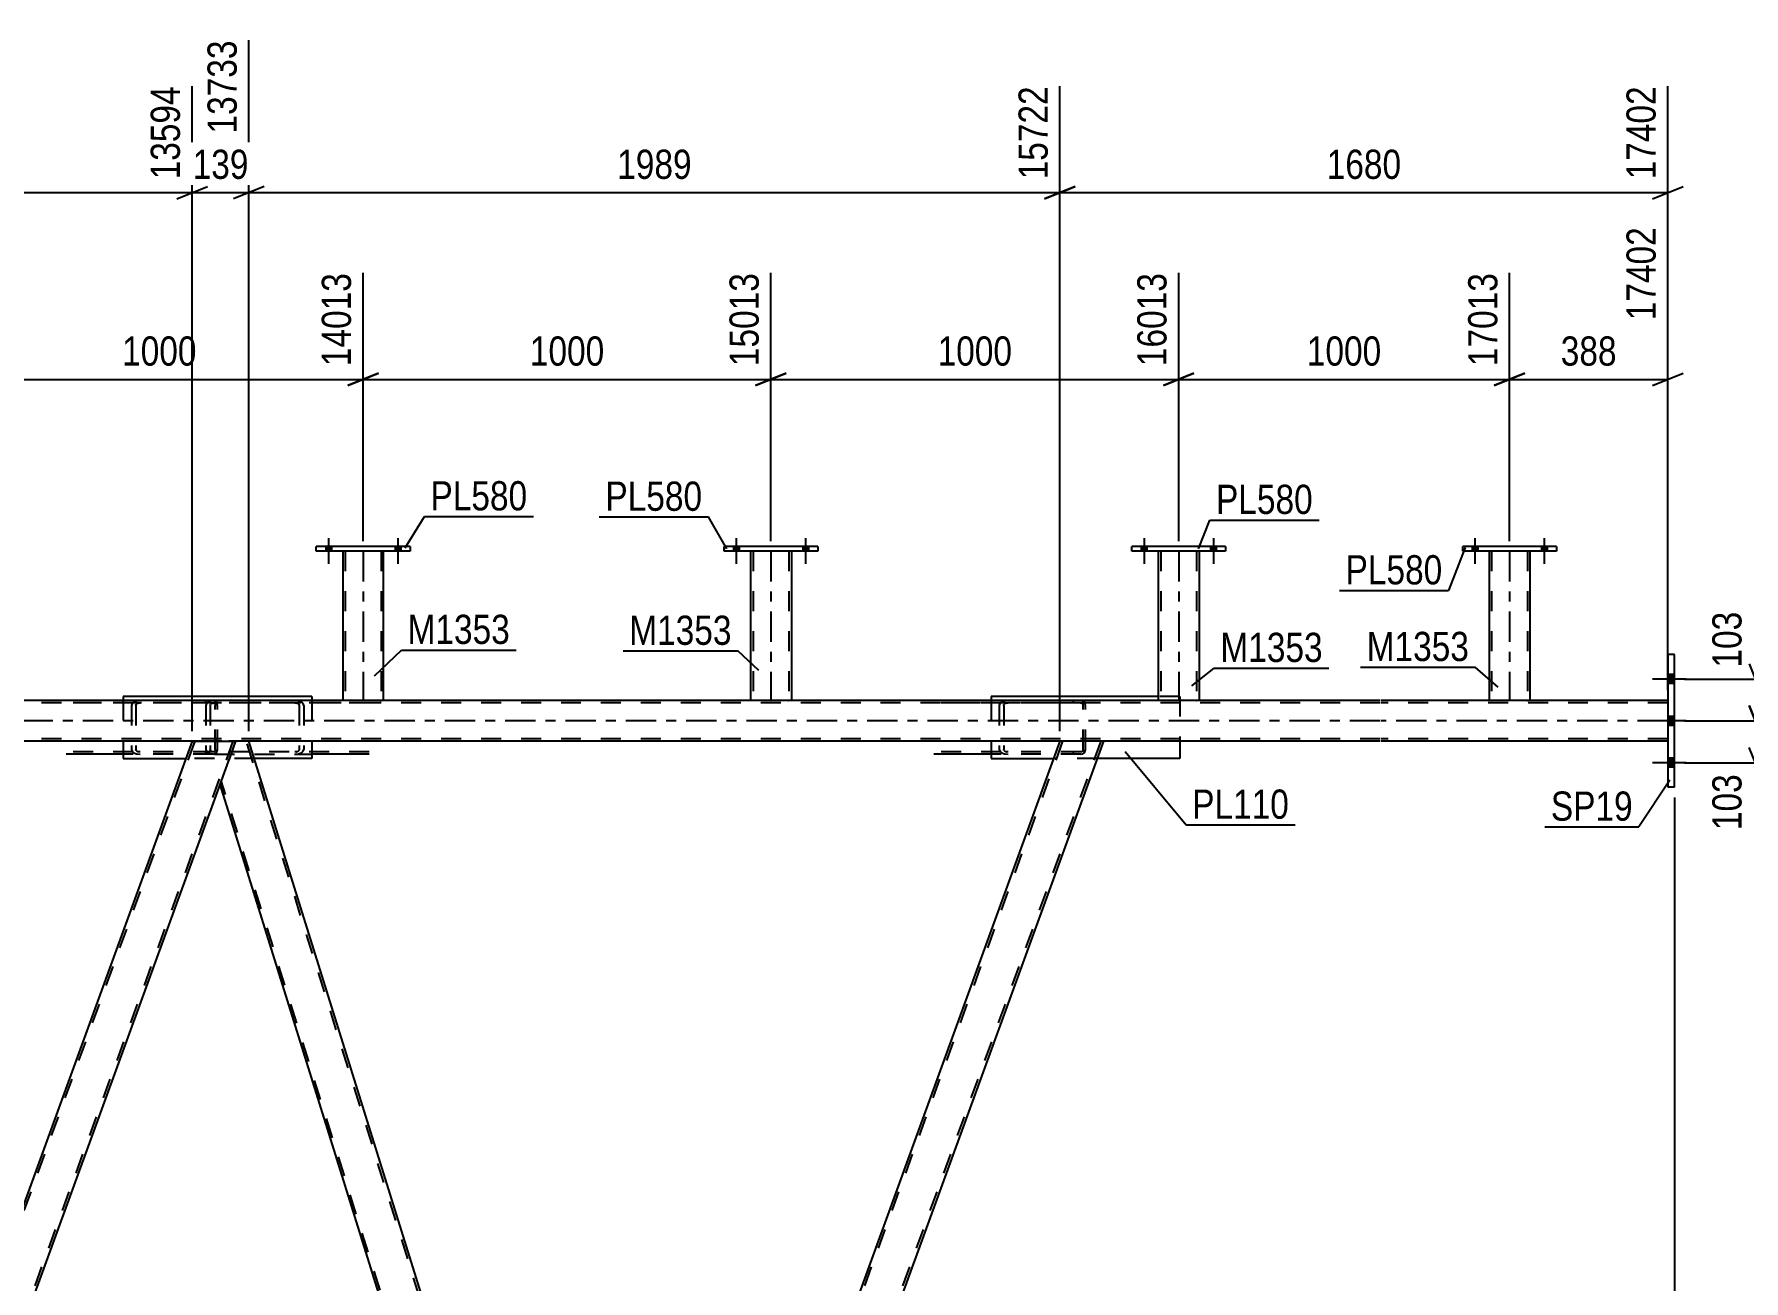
# Model space of a CAD drawing. Header units: millimetres. Extents: x -853 to 336, y -866 to -25.
# Drawn here: x -228.5 to -60.8, y -731.1 to -608.8 of the extents above; entities that cross this region are included whole.
import ezdxf

# ---------------------------------------------------------------- set-up
doc = ezdxf.new("R2010")
doc.units = ezdxf.units.MM
doc.linetypes.add('DXK_LINE_DOT2', pattern=[3.9198, 1.9599, -1.9599])
doc.linetypes.add('DXK_LINE_DOT3', pattern=[5.9187, 2.979, -0.9799, 0.9799, -0.9799])
doc.styles.add('Arial Narrow', font='ARIALN.TTF', dxfattribs={"height": 0.2})

# ---------------------------------------------------------------- blocks, each defined once
blk = doc.blocks.new('Part-570393679-8629 - 8043')
at = {"color": 2, "linetype": 'Continuous'}
for p, q in [((-219.8, -673.81), (-219.8, -674.21)), ((-201.29, -673.81), (-219.8, -673.81)), ((-201.29, -673.81), (-201.29, -674.21)), ((-219.8, -678.21), (-219.8, -679.89)), ((-201.29, -678.21), (-201.29, -679.89)), ((-219.8, -679.89), (-213.65, -679.89)), ((-201.29, -679.89), (-206.94, -679.89))]:
    blk.add_line(p, q, dxfattribs=at)
at = {"color": 7, "linetype": 'DXK_LINE_DOT2'}
for p, q in [((-219.8, -674.21), (-219.8, -678.21)), ((-201.29, -674.21), (-201.29, -678.21)), ((-206.94, -679.89), (-213.65, -679.89))]:
    blk.add_line(p, q, dxfattribs=at)
blk = doc.blocks.new('Part-570393679-8378 - 8043')
at = {"color": 2, "linetype": 'Continuous'}
for p, q in [((-158.26, -659.57), (-158.26, -674.21)), ((-154.26, -659.57), (-154.26, -674.21)), ((-154.26, -674.21), (-158.26, -674.21))]:
    blk.add_line(p, q, dxfattribs=at)
at = {"color": 7, "linetype": 'DXK_LINE_DOT2'}
for p, q in [((-154.26, -659.57), (-158.26, -659.57)), ((-158.26, -659.57), (-158.22, -659.57)), ((-158.02, -659.57), (-158.02, -674.21)), ((-154.5, -659.57), (-154.5, -674.21)), ((-158.26, -674.21), (-158.26, -674.21)), ((-158.26, -674.21), (-158.26, -674.21)), ((-158.26, -674.21), (-158.26, -674.21)), ((-154.55, -674.21), (-154.52, -674.21)), ((-154.52, -674.21), (-154.55, -674.21)), ((-154.5, -674.21), (-154.52, -674.21)), ((-154.52, -674.21), (-154.5, -674.21)), ((-154.26, -674.21), (-154.29, -674.21)), ((-154.26, -674.21), (-154.26, -674.21)), ((-154.26, -674.21), (-154.26, -674.21)), ((-154.26, -674.21), (-154.26, -674.21))]:
    blk.add_line(p, q, dxfattribs=at)
at = {"color": 7, "linetype": 'DXK_LINE_DOT3'}
blk.add_line((-156.26, -659.57), (-156.26, -674.21), dxfattribs=at)
blk = doc.blocks.new('Bolt-570393679-8067 - 8043')
at = {"linetype": 'Continuous'}
for points in [[(-199.38, -659.09), (-199.94, -659.09), (-199.94, -659.57), (-199.38, -659.57)], [(-199.38, -659.09), (-199.94, -659.09), (-199.94, -659.57), (-199.38, -659.57)], [(-192.58, -659.09), (-193.14, -659.09), (-193.14, -659.57), (-192.58, -659.57)], [(-192.58, -659.09), (-193.14, -659.09), (-193.14, -659.57), (-192.58, -659.57)]]:
    blk.add_hatch(color=1, dxfattribs=at).paths.add_polyline_path(points)
at = {"color": 1, "linetype": 'Continuous'}
for p, q in [((-199.94, -659.09), (-199.94, -659.57)), ((-199.94, -659.09), (-199.94, -659.57)), ((-199.66, -658.29), (-199.66, -660.81)), ((-199.66, -658.29), (-199.66, -660.81)), ((-199.38, -659.09), (-199.38, -659.57)), ((-199.38, -659.09), (-199.38, -659.57)), ((-193.14, -659.09), (-193.14, -659.57)), ((-193.14, -659.09), (-193.14, -659.57)), ((-192.86, -658.29), (-192.86, -660.81)), ((-192.86, -658.29), (-192.86, -660.81)), ((-192.58, -659.09), (-192.58, -659.57)), ((-192.58, -659.09), (-192.58, -659.57))]:
    blk.add_line(p, q, dxfattribs=at)
blk = doc.blocks.new('Part-570393679-8498 - 8043')
at = {"color": 2, "linetype": 'Continuous'}
for p, q in [((-85.8, -659.57), (-85.8, -674.21)), ((-81.8, -659.57), (-81.8, -674.21)), ((-81.8, -674.21), (-85.8, -674.21))]:
    blk.add_line(p, q, dxfattribs=at)
at = {"color": 7, "linetype": 'DXK_LINE_DOT2'}
for p, q in [((-81.8, -659.57), (-85.8, -659.57)), ((-85.8, -659.57), (-85.76, -659.57)), ((-85.56, -659.57), (-85.56, -674.21)), ((-82.04, -659.57), (-82.04, -674.21)), ((-85.8, -674.21), (-85.8, -674.21)), ((-85.8, -674.21), (-85.8, -674.21)), ((-85.8, -674.21), (-85.8, -674.21)), ((-82.1, -674.21), (-82.06, -674.21)), ((-82.06, -674.21), (-82.1, -674.21)), ((-82.04, -674.21), (-82.06, -674.21)), ((-82.06, -674.21), (-82.04, -674.21)), ((-81.8, -674.21), (-81.84, -674.21)), ((-81.8, -674.21), (-81.8, -674.21)), ((-81.8, -674.21), (-81.8, -674.21)), ((-81.8, -674.21), (-81.8, -674.21))]:
    blk.add_line(p, q, dxfattribs=at)
at = {"color": 7, "linetype": 'DXK_LINE_DOT3'}
blk.add_line((-83.8, -659.57), (-83.8, -674.21), dxfattribs=at)
blk = doc.blocks.new('Part-570393679-8076 - 8043')
at = {"color": 7, "linetype": 'DXK_LINE_DOT2'}
for p, q in [((-127.65, -678.21), (-171.77, -799.43)), ((-123.9, -678.21), (-168.02, -799.43)), ((-170.76, -795.96), (-172.03, -799.43)), ((-167.77, -799.43), (-172.03, -799.43))]:
    blk.add_line(p, q, dxfattribs=at)
at = {"color": 2, "linetype": 'Continuous'}
for p, q in [((-127.91, -678.21), (-170.76, -795.96)), ((-123.65, -678.21), (-167.77, -799.43)), ((-123.65, -678.21), (-127.91, -678.21))]:
    blk.add_line(p, q, dxfattribs=at)
blk = doc.blocks.new('Part-570393679-8082 - 8043')
at = {"color": 2, "linetype": 'Continuous'}
for p, q in [((-208.78, -678.21), (-210.33, -682.46)), ((-207.47, -678.21), (-208.78, -678.21)), ((-170.76, -795.96), (-207.47, -678.21)), ((-210.33, -682.46), (-173.87, -799.43)), ((-172.03, -799.43), (-170.76, -795.96))]:
    blk.add_line(p, q, dxfattribs=at)
at = {"color": 7, "linetype": 'DXK_LINE_DOT2'}
for p, q in [((-170.9, -796.33), (-207.72, -678.21)), ((-173.62, -799.43), (-210.19, -682.08)), ((-170.9, -796.33), (-171.03, -796.7)), ((-173.87, -799.43), (-172.03, -799.43))]:
    blk.add_line(p, q, dxfattribs=at)
blk = doc.blocks.new('Part-570393679-8153 - 8043')
at = {"color": 7, "linetype": 'DXK_LINE_DOT2'}
for p, q in [((-212.78, -678.21), (-256.9, -799.43)), ((-209.04, -678.21), (-253.16, -799.43)), ((-208.78, -678.21), (-210.33, -682.46)), ((-255.9, -795.96), (-257.16, -799.43)), ((-252.9, -799.43), (-257.16, -799.43))]:
    blk.add_line(p, q, dxfattribs=at)
at = {"color": 2, "linetype": 'Continuous'}
for p, q in [((-213.04, -678.21), (-255.9, -795.96)), ((-213.04, -678.21), (-208.78, -678.21)), ((-210.33, -682.46), (-252.9, -799.43))]:
    blk.add_line(p, q, dxfattribs=at)
blk = doc.blocks.new('Part-570393679-8099 - 8043')
at = {"color": 2, "linetype": 'Continuous'}
for p, q in [((-198.26, -659.57), (-198.26, -674.21)), ((-194.26, -674.21), (-194.26, -659.57)), ((-194.26, -674.21), (-198.26, -674.21))]:
    blk.add_line(p, q, dxfattribs=at)
at = {"color": 7, "linetype": 'DXK_LINE_DOT2'}
for p, q in [((-194.26, -659.57), (-198.26, -659.57)), ((-198.26, -659.57), (-198.22, -659.57)), ((-198.02, -659.57), (-198.02, -674.21)), ((-194.5, -659.57), (-194.5, -674.21)), ((-198.26, -674.21), (-198.26, -674.21)), ((-198.26, -674.21), (-198.26, -674.21)), ((-198.26, -674.21), (-198.26, -674.21)), ((-194.55, -674.21), (-194.52, -674.21)), ((-194.52, -674.21), (-194.55, -674.21)), ((-194.5, -674.21), (-194.52, -674.21)), ((-194.52, -674.21), (-194.5, -674.21)), ((-194.26, -674.21), (-194.29, -674.21)), ((-194.26, -674.21), (-194.26, -674.21)), ((-194.26, -674.21), (-194.26, -674.21)), ((-194.26, -674.21), (-194.26, -674.21))]:
    blk.add_line(p, q, dxfattribs=at)
at = {"color": 7, "linetype": 'DXK_LINE_DOT3'}
blk.add_line((-196.26, -659.57), (-196.26, -674.21), dxfattribs=at)
blk = doc.blocks.new('Part-570393679-8210 - 8043')
at = {"color": 2, "linetype": 'Continuous'}
for p, q in [((-134.67, -673.81), (-134.67, -674.21)), ((-118.26, -673.81), (-134.67, -673.81)), ((-134.67, -678.21), (-134.67, -679.89)), ((-116.16, -678.21), (-116.16, -679.89)), ((-134.67, -679.89), (-128.52, -679.89)), ((-116.16, -679.89), (-124.26, -679.89))]:
    blk.add_line(p, q, dxfattribs=at)
at = {"color": 7, "linetype": 'DXK_LINE_DOT2'}
for p, q in [((-116.16, -673.81), (-118.26, -673.81)), ((-116.16, -673.81), (-116.16, -678.21)), ((-134.67, -674.21), (-134.67, -678.21)), ((-124.26, -679.89), (-128.52, -679.89))]:
    blk.add_line(p, q, dxfattribs=at)
blk = doc.blocks.new('Part-570393679-8124 - 8043')
at = {"color": 2, "linetype": 'Continuous'}
for p, q in [((-191.66, -659.09), (-200.86, -659.09)), ((-200.86, -659.57), (-200.86, -659.09)), ((-191.66, -659.09), (-191.66, -659.57)), ((-191.66, -659.57), (-200.86, -659.57))]:
    blk.add_line(p, q, dxfattribs=at)
blk = doc.blocks.new('Bolt-570393679-8533 - 8043')
at = {"linetype": 'Continuous'}
for points in [[(-119.38, -659.09), (-119.94, -659.09), (-119.94, -659.57), (-119.38, -659.57)], [(-119.38, -659.09), (-119.94, -659.09), (-119.94, -659.57), (-119.38, -659.57)], [(-112.58, -659.09), (-113.14, -659.09), (-113.14, -659.57), (-112.58, -659.57)], [(-112.58, -659.09), (-113.14, -659.09), (-113.14, -659.57), (-112.58, -659.57)]]:
    blk.add_hatch(color=1, dxfattribs=at).paths.add_polyline_path(points)
at = {"color": 1, "linetype": 'Continuous'}
for p, q in [((-119.94, -659.09), (-119.94, -659.57)), ((-119.94, -659.09), (-119.94, -659.57)), ((-119.66, -658.29), (-119.66, -660.81)), ((-119.66, -658.29), (-119.66, -660.81)), ((-119.38, -659.09), (-119.38, -659.57)), ((-119.38, -659.09), (-119.38, -659.57)), ((-113.14, -659.09), (-113.14, -659.57)), ((-113.14, -659.09), (-113.14, -659.57)), ((-112.86, -658.29), (-112.86, -660.81)), ((-112.86, -658.29), (-112.86, -660.81)), ((-112.58, -659.09), (-112.58, -659.57)), ((-112.58, -659.09), (-112.58, -659.57))]:
    blk.add_line(p, q, dxfattribs=at)
blk = doc.blocks.new('Part-570393679-8469 - 8043')
at = {"color": 2, "linetype": 'Continuous'}
for p, q in [((-151.66, -659.09), (-160.86, -659.09)), ((-160.86, -659.57), (-160.86, -659.09)), ((-151.66, -659.09), (-151.66, -659.57)), ((-151.66, -659.57), (-160.86, -659.57))]:
    blk.add_line(p, q, dxfattribs=at)
blk = doc.blocks.new('Part-570393679-8155 - 8043')
at = {"color": 7, "linetype": 'DXK_LINE_DOT2'}
for p, q in [((-210.99, -674.21), (-225.41, -674.21)), ((-210.99, -674.45), (-225.41, -674.45)), ((-218.94, -674.5), (-219, -674.69)), ((-219, -674.69), (-219, -679.01)), ((-218.57, -674.69), (-218.53, -674.6)), ((-218.57, -674.69), (-218.57, -679.01)), ((-218.13, -674.21), (-218.46, -674.24)), ((-218.3, -674.47), (-218.13, -674.45)), ((-211.7, -674.45), (-211.7, -674.21)), ((-210.82, -674.24), (-210.99, -674.21)), ((-210.99, -674.45), (-210.9, -674.47)), ((-210.9, -674.47), (-210.83, -674.52)), ((-210.83, -674.52), (-210.78, -674.6)), ((-210.68, -674.35), (-210.82, -674.24)), ((-210.78, -674.6), (-210.77, -674.69)), ((-210.77, -679.01), (-210.77, -674.69)), ((-210.58, -674.5), (-210.68, -674.35)), ((-210.55, -674.69), (-210.58, -674.5)), ((-210.55, -679.01), (-210.55, -674.69)), ((-219, -679.01), (-218.94, -679.19)), ((-218.53, -679.1), (-218.57, -679.01)), ((-218.13, -679.25), (-218.3, -679.23)), ((-210.9, -679.23), (-210.99, -679.25)), ((-210.83, -679.18), (-210.9, -679.23)), ((-210.78, -679.1), (-210.83, -679.18)), ((-210.77, -679.01), (-210.78, -679.1)), ((-210.68, -679.35), (-210.58, -679.19)), ((-210.58, -679.19), (-210.55, -679.01)), ((-210.99, -679.25), (-225.41, -679.25)), ((-210.99, -679.49), (-219.8, -679.49)), ((-218.46, -679.45), (-218.13, -679.49)), ((-211.7, -679.49), (-211.7, -679.25)), ((-210.99, -679.49), (-210.82, -679.45)), ((-210.82, -679.45), (-210.68, -679.35))]:
    blk.add_line(p, q, dxfattribs=at)
at = {"color": 2, "linetype": 'Continuous'}
blk.add_line((-219.8, -679.49), (-225.41, -679.49), dxfattribs=at)
at = {"color": 7, "linetype": 'DXK_LINE_DOT2'}
for centre, radius, start, end in [((-218.33, -675.05), 0.817, 99.5182, 138.0639), ((-218.23, -674.87), 0.409, 99.5182, 138.0639), ((-218.33, -678.64), 0.817, 221.9363, 260.4819), ((-218.23, -678.83), 0.409, 221.9363, 260.4819)]:
    blk.add_arc(centre, radius, start, end, dxfattribs=at)
blk = doc.blocks.new('Part-570393679-8243 - 8043')
at = {"color": 2, "linetype": 'Continuous'}
for p, q in [((-111.66, -659.09), (-120.86, -659.09)), ((-120.86, -659.57), (-120.86, -659.09)), ((-111.66, -659.09), (-111.66, -659.57)), ((-111.66, -659.57), (-120.86, -659.57))]:
    blk.add_line(p, q, dxfattribs=at)
blk = doc.blocks.new('Part-570393679-8452 - 8043')
at = {"color": 2, "linetype": 'Continuous'}
for p, q in [((-79.2, -659.09), (-88.4, -659.09)), ((-88.4, -659.57), (-88.4, -659.09)), ((-79.2, -659.09), (-79.2, -659.57)), ((-79.2, -659.57), (-88.4, -659.57))]:
    blk.add_line(p, q, dxfattribs=at)
blk = doc.blocks.new('Part-570393679-8337 - 8043')
at = {"color": 7, "linetype": 'DXK_LINE_DOT2'}
for p, q in [((-125.85, -674.21), (-140.28, -674.21)), ((-125.85, -674.45), (-140.28, -674.45)), ((-133.8, -674.5), (-133.87, -674.69)), ((-133.87, -674.69), (-133.87, -679.01)), ((-133.43, -674.69), (-133.4, -674.59)), ((-133.43, -674.69), (-133.43, -679.01)), ((-132.99, -674.21), (-133.33, -674.24)), ((-133.16, -674.47), (-132.99, -674.45)), ((-126.57, -674.45), (-126.57, -674.21)), ((-125.68, -674.24), (-125.85, -674.21)), ((-125.85, -674.45), (-125.77, -674.47)), ((-125.77, -674.47), (-125.7, -674.52)), ((-125.7, -674.52), (-125.65, -674.59)), ((-125.54, -674.35), (-125.68, -674.24)), ((-125.65, -674.59), (-125.63, -674.69)), ((-125.63, -679.01), (-125.63, -674.69)), ((-125.45, -674.5), (-125.54, -674.35)), ((-125.41, -674.69), (-125.45, -674.5)), ((-125.41, -679.01), (-125.41, -674.69)), ((-133.87, -679.01), (-133.8, -679.19)), ((-133.4, -679.1), (-133.43, -679.01)), ((-132.99, -679.25), (-133.16, -679.23)), ((-125.77, -679.23), (-125.85, -679.25)), ((-125.7, -679.18), (-125.77, -679.23)), ((-125.65, -679.1), (-125.7, -679.18)), ((-125.63, -679.01), (-125.65, -679.1)), ((-125.54, -679.35), (-125.45, -679.19)), ((-125.45, -679.19), (-125.41, -679.01)), ((-125.85, -679.25), (-140.28, -679.25)), ((-125.85, -679.49), (-134.67, -679.49)), ((-133.33, -679.45), (-132.99, -679.49)), ((-126.57, -679.49), (-126.57, -679.25)), ((-125.85, -679.49), (-125.68, -679.45)), ((-125.68, -679.45), (-125.54, -679.35))]:
    blk.add_line(p, q, dxfattribs=at)
at = {"color": 2, "linetype": 'Continuous'}
blk.add_line((-134.67, -679.49), (-140.28, -679.49), dxfattribs=at)
at = {"color": 7, "linetype": 'DXK_LINE_DOT2'}
for centre, radius, start, end in [((-133.19, -675.05), 0.817, 99.5182, 138.0639), ((-133.09, -674.87), 0.409, 99.5182, 138.0639), ((-133.19, -678.64), 0.817, 221.9363, 260.4819), ((-133.09, -678.83), 0.409, 221.9363, 260.4819)]:
    blk.add_arc(centre, radius, start, end, dxfattribs=at)
blk = doc.blocks.new('Bolt-570393679-8480 - 8043')
at = {"linetype": 'Continuous'}
for points in [[(-86.92, -659.09), (-87.48, -659.09), (-87.48, -659.57), (-86.92, -659.57)], [(-86.92, -659.09), (-87.48, -659.09), (-87.48, -659.57), (-86.92, -659.57)], [(-80.12, -659.09), (-80.68, -659.09), (-80.68, -659.57), (-80.12, -659.57)], [(-80.12, -659.09), (-80.68, -659.09), (-80.68, -659.57), (-80.12, -659.57)]]:
    blk.add_hatch(color=1, dxfattribs=at).paths.add_polyline_path(points)
at = {"color": 1, "linetype": 'Continuous'}
for p, q in [((-87.48, -659.09), (-87.48, -659.57)), ((-87.48, -659.09), (-87.48, -659.57)), ((-87.2, -658.29), (-87.2, -660.81)), ((-87.2, -658.29), (-87.2, -660.81)), ((-86.92, -659.09), (-86.92, -659.57)), ((-86.92, -659.09), (-86.92, -659.57)), ((-80.68, -659.09), (-80.68, -659.57)), ((-80.68, -659.09), (-80.68, -659.57)), ((-80.4, -658.29), (-80.4, -660.81)), ((-80.4, -658.29), (-80.4, -660.81)), ((-80.12, -659.09), (-80.12, -659.57)), ((-80.12, -659.09), (-80.12, -659.57))]:
    blk.add_line(p, q, dxfattribs=at)
blk = doc.blocks.new('Part-570393679-8390 - 8043')
at = {"color": 7, "linetype": 'DXK_LINE_DOT2'}
for p, q in [((-211.64, -674.5), (-211.7, -674.69)), ((-211.7, -674.69), (-211.7, -679.01)), ((-211.27, -674.69), (-211.23, -674.59)), ((-211.27, -674.69), (-211.27, -679.01)), ((-210.83, -674.21), (-211.16, -674.24)), ((-211, -674.47), (-210.83, -674.45)), ((-195.68, -674.21), (-210.83, -674.21)), ((-195.68, -674.45), (-210.83, -674.45)), ((-202.63, -674.24), (-202.97, -674.21)), ((-202.97, -674.45), (-202.8, -674.47)), ((-202.56, -674.59), (-202.53, -674.69)), ((-202.53, -674.69), (-202.53, -679.01)), ((-202.09, -674.69), (-202.16, -674.5)), ((-202.09, -674.69), (-202.09, -679.01)), ((-211.7, -679.01), (-211.64, -679.19)), ((-211.23, -679.1), (-211.27, -679.01)), ((-210.83, -679.25), (-211, -679.23)), ((-202.8, -679.23), (-202.97, -679.25)), ((-202.53, -679.01), (-202.56, -679.1)), ((-202.16, -679.19), (-202.09, -679.01)), ((-211.16, -679.45), (-210.83, -679.49)), ((-195.68, -679.25), (-210.83, -679.25)), ((-210.83, -679.49), (-201.29, -679.49)), ((-202.97, -679.49), (-202.63, -679.45))]:
    blk.add_line(p, q, dxfattribs=at)
at = {"color": 2, "linetype": 'Continuous'}
blk.add_line((-195.68, -679.49), (-201.29, -679.49), dxfattribs=at)
at = {"color": 7, "linetype": 'DXK_LINE_DOT2'}
for centre, radius, start, end in [((-211.03, -675.05), 0.817, 99.5182, 138.0639), ((-210.93, -674.87), 0.409, 99.5182, 138.0639), ((-202.87, -674.87), 0.409, 41.9363, 80.4819), ((-202.77, -675.05), 0.817, 41.9363, 80.4819), ((-211.03, -678.64), 0.817, 221.9363, 260.4819), ((-210.93, -678.83), 0.409, 221.9363, 260.4819), ((-202.87, -678.83), 0.409, 279.5182, 318.0639), ((-202.77, -678.64), 0.817, 279.5182, 318.0639)]:
    blk.add_arc(centre, radius, start, end, dxfattribs=at)
blk = doc.blocks.new('Bolt-570393679-8534 - 8043')
at = {"linetype": 'Continuous'}
for points in [[(-159.38, -659.09), (-159.94, -659.09), (-159.94, -659.57), (-159.38, -659.57)], [(-159.38, -659.09), (-159.94, -659.09), (-159.94, -659.57), (-159.38, -659.57)], [(-152.58, -659.09), (-153.14, -659.09), (-153.14, -659.57), (-152.58, -659.57)], [(-152.58, -659.09), (-153.14, -659.09), (-153.14, -659.57), (-152.58, -659.57)]]:
    blk.add_hatch(color=1, dxfattribs=at).paths.add_polyline_path(points)
at = {"color": 1, "linetype": 'Continuous'}
for p, q in [((-159.94, -659.09), (-159.94, -659.57)), ((-159.94, -659.09), (-159.94, -659.57)), ((-159.66, -658.29), (-159.66, -660.81)), ((-159.66, -658.29), (-159.66, -660.81)), ((-159.38, -659.09), (-159.38, -659.57)), ((-159.38, -659.09), (-159.38, -659.57)), ((-153.14, -659.09), (-153.14, -659.57)), ((-153.14, -659.09), (-153.14, -659.57)), ((-152.86, -658.29), (-152.86, -660.81)), ((-152.86, -658.29), (-152.86, -660.81)), ((-152.58, -659.09), (-152.58, -659.57)), ((-152.58, -659.09), (-152.58, -659.57))]:
    blk.add_line(p, q, dxfattribs=at)
blk = doc.blocks.new('Part-570393679-8440 - 8043')
at = {"color": 2, "linetype": 'Continuous'}
for p, q in [((-118.26, -659.57), (-118.26, -674.21)), ((-114.26, -659.57), (-114.26, -674.21)), ((-114.26, -674.21), (-118.26, -674.21))]:
    blk.add_line(p, q, dxfattribs=at)
at = {"color": 7, "linetype": 'DXK_LINE_DOT2'}
for p, q in [((-114.26, -659.57), (-118.26, -659.57)), ((-118.26, -659.57), (-118.22, -659.57)), ((-118.02, -659.57), (-118.02, -674.21)), ((-114.5, -659.57), (-114.5, -674.21)), ((-118.26, -674.21), (-118.26, -674.21)), ((-118.26, -674.21), (-118.26, -674.21)), ((-118.26, -674.21), (-118.26, -674.21)), ((-114.55, -674.21), (-114.52, -674.21)), ((-114.52, -674.21), (-114.55, -674.21)), ((-114.5, -674.21), (-114.52, -674.21)), ((-114.52, -674.21), (-114.5, -674.21)), ((-114.26, -674.21), (-114.29, -674.21)), ((-114.26, -674.21), (-114.26, -674.21)), ((-114.26, -674.21), (-114.26, -674.21)), ((-114.26, -674.21), (-114.26, -674.21))]:
    blk.add_line(p, q, dxfattribs=at)
at = {"color": 7, "linetype": 'DXK_LINE_DOT3'}
blk.add_line((-116.26, -659.57), (-116.26, -674.21), dxfattribs=at)
blk = doc.blocks.new('Part-570393679-8586 - 8043')
at = {"color": 7, "linetype": 'DXK_LINE_DOT2'}
for p, q in [((-96.5, -674.45), (-756.8, -674.45)), ((-96.5, -674.21), (-718.26, -674.21)), ((-194.26, -674.21), (-198.26, -674.21)), ((-154.26, -674.21), (-158.26, -674.21)), ((-114.26, -674.21), (-118.26, -674.21)), ((-68.27, -674.21), (-96.4, -674.21)), ((-68.27, -674.45), (-96.4, -674.45)), ((-81.8, -674.21), (-85.8, -674.21)), ((-68.27, -674.21), (-68.27, -678.21)), ((-96.5, -677.97), (-756.8, -677.97)), ((-96.5, -678.21), (-553.58, -678.21)), ((-207.47, -678.21), (-213.04, -678.21)), ((-123.65, -678.21), (-127.91, -678.21)), ((-68.27, -677.97), (-96.4, -677.97)), ((-68.27, -678.21), (-96.4, -678.21))]:
    blk.add_line(p, q, dxfattribs=at)
at = {"color": 2, "linetype": 'Continuous'}
for p, q in [((-198.26, -674.21), (-234.26, -674.21)), ((-158.26, -674.21), (-194.26, -674.21)), ((-118.26, -674.21), (-154.26, -674.21)), ((-96.5, -674.21), (-114.26, -674.21)), ((-85.8, -674.21), (-96.4, -674.21)), ((-68.27, -674.21), (-81.8, -674.21)), ((-213.04, -678.21), (-292.6, -678.21)), ((-127.91, -678.21), (-207.47, -678.21)), ((-96.5, -678.21), (-123.65, -678.21)), ((-68.27, -678.21), (-96.4, -678.21))]:
    blk.add_line(p, q, dxfattribs=at)
at = {"color": 7, "linetype": 'DXK_LINE_DOT3'}
for p, q in [((-96.5, -676.21), (-756.8, -676.21)), ((-68.27, -676.21), (-96.4, -676.21))]:
    blk.add_line(p, q, dxfattribs=at)
blk = doc.blocks.new('Bolt-570393679-8642 - 8043')
at = {"linetype": 'Continuous'}
for points in [[(-67.63, -672.55), (-67.63, -671.67), (-68.27, -671.67), (-68.27, -672.55)], [(-67.63, -672.55), (-67.63, -671.67), (-68.27, -671.67), (-68.27, -672.55)], [(-67.63, -672.55), (-67.63, -671.67), (-68.27, -671.67), (-68.27, -672.55)], [(-67.63, -676.65), (-67.63, -675.77), (-68.27, -675.77), (-68.27, -676.65)], [(-67.63, -676.65), (-67.63, -675.77), (-68.27, -675.77), (-68.27, -676.65)], [(-67.63, -680.75), (-67.63, -679.87), (-68.27, -679.87), (-68.27, -680.75)], [(-67.63, -680.75), (-67.63, -679.87), (-68.27, -679.87), (-68.27, -680.75)], [(-67.63, -680.75), (-67.63, -679.87), (-68.27, -679.87), (-68.27, -680.75)]]:
    blk.add_hatch(color=1, dxfattribs=at).paths.add_polyline_path(points)
at = {"color": 1, "linetype": 'Continuous'}
for p, q in [((-66.47, -672.11), (-69.79, -672.11)), ((-66.47, -672.11), (-69.79, -672.11)), ((-66.47, -672.11), (-69.79, -672.11)), ((-67.63, -671.67), (-68.27, -671.67)), ((-67.63, -671.67), (-68.27, -671.67)), ((-67.63, -671.67), (-68.27, -671.67)), ((-67.63, -672.55), (-68.27, -672.55)), ((-67.63, -672.55), (-68.27, -672.55)), ((-67.63, -672.55), (-68.27, -672.55)), ((-67.63, -675.77), (-68.27, -675.77)), ((-67.63, -675.77), (-68.27, -675.77)), ((-66.47, -676.21), (-69.79, -676.21)), ((-66.47, -676.21), (-69.79, -676.21)), ((-67.63, -676.65), (-68.27, -676.65)), ((-67.63, -676.65), (-68.27, -676.65)), ((-66.47, -680.31), (-69.79, -680.31)), ((-66.47, -680.31), (-69.79, -680.31)), ((-66.47, -680.31), (-69.79, -680.31)), ((-67.63, -679.87), (-68.27, -679.87)), ((-67.63, -679.87), (-68.27, -679.87)), ((-67.63, -679.87), (-68.27, -679.87)), ((-67.63, -680.75), (-68.27, -680.75)), ((-67.63, -680.75), (-68.27, -680.75)), ((-67.63, -680.75), (-68.27, -680.75))]:
    blk.add_line(p, q, dxfattribs=at)
blk = doc.blocks.new('Part-570393679-8648 - 8043')
at = {"color": 2, "linetype": 'Continuous'}
for p, q in [((-68.27, -669.71), (-68.27, -682.71)), ((-67.63, -669.71), (-68.27, -669.71)), ((-67.63, -682.71), (-67.63, -669.71)), ((-67.63, -682.71), (-68.27, -682.71))]:
    blk.add_line(p, q, dxfattribs=at)
blk = doc.blocks.new('StraightDimension-570393679-9561 - 8043')
at = {"color": 7, "linetype": 'Continuous'}
for p, q in [((-116.26, -658.57), (-116.26, -632.27)), ((-83.8, -658.57), (-83.8, -632.27)), ((-114.76, -642.11), (-117.76, -643.31)), ((-85.3, -643.31), (-82.3, -642.11)), ((-116.26, -642.71), (-83.8, -642.71))]:
    blk.add_line(p, q, dxfattribs=at)
at = {"color": 0, "linetype": 'Continuous'}
blk.add_wipeout([(-84.4, -631.67), (-88.6, -631.67), (-88.6, -642.01), (-84.4, -642.01)], dxfattribs=at)
at = {"color": 0}
blk.add_wipeout([(-95.77, -641.96), (-95.77, -637.76), (-104.29, -637.76), (-104.29, -641.96)], dxfattribs=at)
at = {"color": 3, "linetype": 'Continuous', "style": 'Arial Narrow'}
blk.add_text('17013', height=2.863, rotation=90.0002, dxfattribs=at).set_placement((-85, -641.41))
at = {"color": 3, "style": 'Arial Narrow'}
blk.add_text('1000', height=2.863, dxfattribs=at).set_placement((-103.69, -641.36))
blk = doc.blocks.new('StraightDimension-570393679-9562 - 8043')
at = {"color": 7, "linetype": 'Continuous'}
for p, q in [((-156.26, -658.57), (-156.26, -632.27)), ((-116.26, -658.57), (-116.26, -632.27)), ((-154.76, -642.11), (-157.76, -643.31)), ((-117.76, -643.31), (-114.76, -642.11)), ((-156.26, -642.71), (-116.26, -642.71))]:
    blk.add_line(p, q, dxfattribs=at)
at = {"color": 0, "linetype": 'Continuous'}
blk.add_wipeout([(-116.86, -631.67), (-121.06, -631.67), (-121.06, -642.01), (-116.86, -642.01)], dxfattribs=at)
at = {"color": 0}
blk.add_wipeout([(-132, -641.96), (-132, -637.76), (-140.51, -637.76), (-140.51, -641.96)], dxfattribs=at)
at = {"color": 3, "linetype": 'Continuous', "style": 'Arial Narrow'}
blk.add_text('16013', height=2.863, rotation=90.0002, dxfattribs=at).set_placement((-117.46, -641.41))
at = {"color": 3, "style": 'Arial Narrow'}
blk.add_text('1000', height=2.863, dxfattribs=at).set_placement((-139.91, -641.36))
blk = doc.blocks.new('StraightDimension-570393679-27840 - 8043')
at = {"color": 7, "linetype": 'Continuous'}
for p, q in [((-207.47, -677.21), (-207.47, -609.45)), ((-127.91, -677.21), (-127.91, -613.95)), ((-205.97, -623.79), (-208.97, -624.99)), ((-129.41, -624.99), (-126.41, -623.79)), ((-207.47, -624.39), (-127.91, -624.39))]:
    blk.add_line(p, q, dxfattribs=at)
at = {"color": 0, "linetype": 'Continuous'}
blk.add_wipeout([(-128.51, -613.35), (-132.71, -613.35), (-132.71, -623.69), (-128.51, -623.69)], dxfattribs=at)
at = {"color": 0}
blk.add_wipeout([(-163.43, -623.64), (-163.43, -619.44), (-171.94, -619.44), (-171.94, -623.64)], dxfattribs=at)
at = {"color": 3, "linetype": 'Continuous', "style": 'Arial Narrow'}
blk.add_text('15722', height=2.863, rotation=90.0002, dxfattribs=at).set_placement((-129.11, -623.09))
at = {"color": 3, "style": 'Arial Narrow'}
blk.add_text('1989', height=2.863, dxfattribs=at).set_placement((-171.34, -623.04))
blk = doc.blocks.new('StraightDimension-570393679-9564 - 8043')
at = {"color": 7, "linetype": 'Continuous'}
for p, q in [((-236.26, -658.57), (-236.26, -632.27)), ((-196.26, -658.57), (-196.26, -632.27)), ((-234.76, -642.11), (-237.76, -643.31)), ((-197.76, -643.31), (-194.76, -642.11)), ((-236.26, -642.71), (-196.26, -642.71))]:
    blk.add_line(p, q, dxfattribs=at)
at = {"color": 0, "linetype": 'Continuous'}
blk.add_wipeout([(-196.86, -631.67), (-201.06, -631.67), (-201.06, -642.01), (-196.86, -642.01)], dxfattribs=at)
at = {"color": 0}
blk.add_wipeout([(-212, -641.96), (-212, -637.76), (-220.51, -637.76), (-220.51, -641.96)], dxfattribs=at)
at = {"color": 3, "linetype": 'Continuous', "style": 'Arial Narrow'}
blk.add_text('14013', height=2.863, rotation=90.0002, dxfattribs=at).set_placement((-197.46, -641.41))
at = {"color": 3, "style": 'Arial Narrow'}
blk.add_text('1000', height=2.863, dxfattribs=at).set_placement((-219.91, -641.36))
blk = doc.blocks.new('StraightDimension-570393679-9029 - 8043')
at = {"color": 7, "linetype": 'Continuous'}
for p, q in [((-53.82, -677.71), (-55.02, -674.71)), ((-66.63, -676.21), (-52.02, -676.21)), ((-54.42, -802.07), (-54.42, -676.21)), ((-55.02, -800.57), (-53.82, -803.57)), ((-104.66, -802.07), (-52.02, -802.07))]:
    blk.add_line(p, q, dxfattribs=at)
at = {"color": 0}
blk.add_wipeout([(-55.17, -734.88), (-59.37, -734.88), (-59.37, -743.39), (-55.17, -743.39)], dxfattribs=at)
at = {"color": 3, "style": 'Arial Narrow'}
blk.add_text('3147', height=2.863, rotation=90.0002, dxfattribs=at).set_placement((-55.77, -742.79))
blk = doc.blocks.new('StraightDimension-570393679-27842 - 8043')
at = {"color": 7, "linetype": 'Continuous'}
for p, q in [((-292.6, -677.21), (-292.6, -609.45)), ((-213.04, -677.21), (-213.04, -613.95)), ((-291.1, -623.79), (-294.1, -624.99)), ((-214.54, -624.99), (-211.54, -623.79)), ((-292.6, -624.39), (-213.04, -624.39))]:
    blk.add_line(p, q, dxfattribs=at)
at = {"color": 0, "linetype": 'Continuous'}
blk.add_wipeout([(-213.64, -613.35), (-217.84, -613.35), (-217.84, -623.69), (-213.64, -623.69)], dxfattribs=at)
at = {"color": 0}
blk.add_wipeout([(-248.56, -623.64), (-248.56, -619.44), (-257.08, -619.44), (-257.08, -623.64)], dxfattribs=at)
at = {"color": 3, "linetype": 'Continuous', "style": 'Arial Narrow'}
blk.add_text('13594', height=2.863, rotation=90.0002, dxfattribs=at).set_placement((-214.24, -623.09))
at = {"color": 3, "style": 'Arial Narrow'}
blk.add_text('1989', height=2.863, dxfattribs=at).set_placement((-256.48, -623.04))
blk = doc.blocks.new('StraightDimension-570393679-9741 - 8043')
at = {"color": 7, "linetype": 'Continuous'}
for p, q in [((-60.3, -674.71), (-59.1, -677.71)), ((-66.63, -676.21), (-57.3, -676.21)), ((-59.7, -680.31), (-59.7, -676.21)), ((-59.1, -681.81), (-60.3, -678.81)), ((-66.63, -680.31), (-57.3, -680.31))]:
    blk.add_line(p, q, dxfattribs=at)
at = {"color": 0}
blk.add_wipeout([(-60.45, -680.83), (-64.65, -680.83), (-64.65, -687.52), (-60.45, -687.52)], dxfattribs=at)
at = {"color": 7, "linetype": 'Continuous'}
blk.add_line((-59.7, -680.31), (-59.7, -688.04), dxfattribs=at)
blk.add_line((-59.7, -680.31), (-59.7, -688.04), dxfattribs=at)
at = {"color": 3, "style": 'Arial Narrow'}
blk.add_text('103', height=2.863, rotation=90.0002, dxfattribs=at).set_placement((-61.05, -686.92))
blk = doc.blocks.new('StraightDimension-570393679-8710 - 8043')
at = {"color": 7, "linetype": 'Continuous'}
blk.add_line((-67.63, -683.71), (-67.63, -839.08), dxfattribs=at)
blk = doc.blocks.new('StraightDimension-570393679-9560 - 8043')
at = {"color": 7, "linetype": 'Continuous'}
for p, q in [((-68.27, -673.21), (-68.27, -627.77)), ((-83.8, -658.57), (-83.8, -632.27)), ((-82.3, -642.11), (-85.3, -643.31)), ((-69.77, -643.31), (-66.77, -642.11)), ((-83.8, -642.71), (-68.27, -642.71))]:
    blk.add_line(p, q, dxfattribs=at)
at = {"color": 0}
blk.add_wipeout([(-72.69, -641.96), (-72.69, -637.76), (-79.38, -637.76), (-79.38, -641.96)], dxfattribs=at)
at = {"color": 3, "style": 'Arial Narrow'}
blk.add_text('388', height=2.863, dxfattribs=at).set_placement((-78.78, -641.36))
at = {"color": 0, "linetype": 'Continuous'}
blk.add_wipeout([(-68.87, -627.17), (-73.07, -627.17), (-73.07, -637.51), (-68.87, -637.51)], dxfattribs=at)
at = {"color": 3, "linetype": 'Continuous', "style": 'Arial Narrow'}
blk.add_text('17402', height=2.863, rotation=90.0002, dxfattribs=at).set_placement((-69.47, -636.91))
blk = doc.blocks.new('StraightDimension-570393679-9563 - 8043')
at = {"color": 7, "linetype": 'Continuous'}
for p, q in [((-196.26, -658.57), (-196.26, -632.27)), ((-156.26, -658.57), (-156.26, -632.27)), ((-194.76, -642.11), (-197.76, -643.31)), ((-157.76, -643.31), (-154.76, -642.11)), ((-196.26, -642.71), (-156.26, -642.71))]:
    blk.add_line(p, q, dxfattribs=at)
at = {"color": 0, "linetype": 'Continuous'}
blk.add_wipeout([(-156.86, -631.67), (-161.06, -631.67), (-161.06, -642.01), (-156.86, -642.01)], dxfattribs=at)
at = {"color": 0}
blk.add_wipeout([(-172, -641.96), (-172, -637.76), (-180.51, -637.76), (-180.51, -641.96)], dxfattribs=at)
at = {"color": 3, "linetype": 'Continuous', "style": 'Arial Narrow'}
blk.add_text('15013', height=2.863, rotation=90.0002, dxfattribs=at).set_placement((-157.46, -641.41))
at = {"color": 3, "style": 'Arial Narrow'}
blk.add_text('1000', height=2.863, dxfattribs=at).set_placement((-179.91, -641.36))
blk = doc.blocks.new('StraightDimension-570393679-9749 - 8043')
at = {"color": 7, "linetype": 'Continuous'}
for p, q in [((-60.3, -670.61), (-59.1, -673.61)), ((-66.63, -672.11), (-57.3, -672.11)), ((-59.7, -676.21), (-59.7, -672.11)), ((-59.1, -677.71), (-60.3, -674.71)), ((-66.63, -676.21), (-57.3, -676.21))]:
    blk.add_line(p, q, dxfattribs=at)
at = {"color": 0}
blk.add_wipeout([(-60.45, -664.9), (-64.65, -664.9), (-64.65, -671.58), (-60.45, -671.58)], dxfattribs=at)
at = {"color": 7, "linetype": 'Continuous'}
blk.add_line((-59.7, -672.11), (-59.7, -664.37), dxfattribs=at)
blk.add_line((-59.7, -672.11), (-59.7, -664.37), dxfattribs=at)
at = {"color": 3, "style": 'Arial Narrow'}
blk.add_text('103', height=2.863, rotation=90.0002, dxfattribs=at).set_placement((-61.05, -670.98))
blk = doc.blocks.new('StraightDimension-570393679-27839 - 8043')
at = {"color": 7, "linetype": 'Continuous'}
for p, q in [((-127.91, -677.21), (-127.91, -613.95)), ((-68.27, -673.21), (-68.27, -613.95)), ((-126.41, -623.79), (-129.41, -624.99)), ((-69.77, -624.99), (-66.77, -623.79)), ((-127.91, -624.39), (-68.27, -624.39))]:
    blk.add_line(p, q, dxfattribs=at)
at = {"color": 0, "linetype": 'Continuous'}
blk.add_wipeout([(-68.87, -613.35), (-73.07, -613.35), (-73.07, -623.69), (-68.87, -623.69)], dxfattribs=at)
at = {"color": 0}
blk.add_wipeout([(-93.83, -623.64), (-93.83, -619.44), (-102.34, -619.44), (-102.34, -623.64)], dxfattribs=at)
at = {"color": 3, "linetype": 'Continuous', "style": 'Arial Narrow'}
blk.add_text('17402', height=2.863, rotation=90.0002, dxfattribs=at).set_placement((-69.47, -623.09))
at = {"color": 3, "style": 'Arial Narrow'}
blk.add_text('1680', height=2.863, dxfattribs=at).set_placement((-101.74, -623.04))
blk = doc.blocks.new('StraightDimension-570393679-27841 - 8043')
at = {"color": 7, "linetype": 'Continuous'}
for p, q in [((-207.47, -677.21), (-207.47, -609.45)), ((-213.04, -677.21), (-213.04, -613.95)), ((-214.54, -624.99), (-211.54, -623.79)), ((-205.97, -623.79), (-208.97, -624.99)), ((-213.04, -624.39), (-207.47, -624.39))]:
    blk.add_line(p, q, dxfattribs=at)
at = {"color": 0}
blk.add_wipeout([(-206.91, -623.64), (-206.91, -619.44), (-213.59, -619.44), (-213.59, -623.64)], dxfattribs=at)
at = {"color": 3, "style": 'Arial Narrow'}
blk.add_text('139', height=2.863, dxfattribs=at).set_placement((-212.99, -623.04))
at = {"color": 0, "linetype": 'Continuous'}
blk.add_wipeout([(-208.07, -608.85), (-212.27, -608.85), (-212.27, -619.19), (-208.07, -619.19)], dxfattribs=at)
at = {"color": 3, "linetype": 'Continuous', "style": 'Arial Narrow'}
blk.add_text('13733', height=2.863, rotation=90.0002, dxfattribs=at).set_placement((-208.67, -618.59))
blk = doc.blocks.new('Mark-570393679-8095 - 8043')
at = {"color": 0}
blk.add_wipeout([(-181.86, -668.66), (-181.86, -665.66), (-191.91, -665.66), (-191.91, -668.66)], dxfattribs=at)
blk.add_wipeout([(-181.86, -668.66), (-181.86, -665.66), (-191.91, -665.66), (-191.91, -668.66)], dxfattribs=at)
at = {"color": 30, "linetype": 'Continuous'}
for p, q in [((-195.14, -671.8), (-192.51, -669.26)), ((-192.51, -669.26), (-181.26, -669.26))]:
    blk.add_line(p, q, dxfattribs=at)
at = {"color": 3, "style": 'Arial Narrow'}
blk.add_text('M1353', height=2.863, dxfattribs=at).set_placement((-191.91, -668.66))
blk = doc.blocks.new('Mark-570393679-8120 - 8043')
at = {"color": 0}
blk.add_wipeout([(-180.16, -655.56), (-180.16, -652.56), (-189.66, -652.56), (-189.66, -655.56)], dxfattribs=at)
blk.add_wipeout([(-180.16, -655.56), (-180.16, -652.56), (-189.66, -652.56), (-189.66, -655.56)], dxfattribs=at)
at = {"color": 30, "linetype": 'Continuous'}
for p, q in [((-192.13, -659.22), (-190.26, -656.16)), ((-190.26, -656.16), (-179.56, -656.16))]:
    blk.add_line(p, q, dxfattribs=at)
at = {"color": 3, "style": 'Arial Narrow'}
blk.add_text('PL580', height=2.863, dxfattribs=at).set_placement((-189.66, -655.56))
blk = doc.blocks.new('Mark-570393679-8206 - 8043')
at = {"color": 0}
blk.add_wipeout([(-105.43, -685.81), (-105.43, -682.81), (-114.94, -682.81), (-114.94, -685.81)], dxfattribs=at)
blk.add_wipeout([(-105.43, -685.81), (-105.43, -682.81), (-114.94, -682.81), (-114.94, -685.81)], dxfattribs=at)
at = {"color": 30, "linetype": 'Continuous'}
for p, q in [((-121.52, -679.21), (-115.54, -686.41)), ((-115.54, -686.41), (-104.83, -686.41))]:
    blk.add_line(p, q, dxfattribs=at)
at = {"color": 3, "style": 'Arial Narrow'}
blk.add_text('PL110', height=2.863, dxfattribs=at).set_placement((-114.94, -685.81))
blk = doc.blocks.new('Mark-570393679-8239 - 8043')
at = {"color": 0}
blk.add_wipeout([(-103.09, -655.91), (-103.09, -652.91), (-112.6, -652.91), (-112.6, -655.91)], dxfattribs=at)
blk.add_wipeout([(-103.09, -655.91), (-103.09, -652.91), (-112.6, -652.91), (-112.6, -655.91)], dxfattribs=at)
at = {"color": 30, "linetype": 'Continuous'}
for p, q in [((-114.33, -659.32), (-113.2, -656.51)), ((-113.2, -656.51), (-102.49, -656.51))]:
    blk.add_line(p, q, dxfattribs=at)
at = {"color": 3, "style": 'Arial Narrow'}
blk.add_text('PL580', height=2.863, dxfattribs=at).set_placement((-112.6, -655.91))
blk = doc.blocks.new('Mark-570393679-8374 - 8043')
at = {"color": 0}
blk.add_wipeout([(-160.11, -668.75), (-160.11, -665.75), (-170.16, -665.75), (-170.16, -668.75)], dxfattribs=at)
blk.add_wipeout([(-160.11, -668.75), (-160.11, -665.75), (-170.16, -665.75), (-170.16, -668.75)], dxfattribs=at)
at = {"color": 30, "linetype": 'Continuous'}
for p in [(-170.76, -669.35), (-157.45, -671.27)]:
    blk.add_line(p, (-159.51, -669.35), dxfattribs=at)
at = {"color": 3, "style": 'Arial Narrow'}
blk.add_text('M1353', height=2.863, dxfattribs=at).set_placement((-170.16, -668.75))
blk = doc.blocks.new('Mark-570393679-8436 - 8043')
at = {"color": 0}
blk.add_wipeout([(-102.12, -670.43), (-102.12, -667.43), (-112.17, -667.43), (-112.17, -670.43)], dxfattribs=at)
blk.add_wipeout([(-102.12, -670.43), (-102.12, -667.43), (-112.17, -667.43), (-112.17, -670.43)], dxfattribs=at)
at = {"color": 30, "linetype": 'Continuous'}
for p, q in [((-114.96, -672.77), (-112.77, -671.03)), ((-112.77, -671.03), (-101.52, -671.03))]:
    blk.add_line(p, q, dxfattribs=at)
at = {"color": 3, "style": 'Arial Narrow'}
blk.add_text('M1353', height=2.863, dxfattribs=at).set_placement((-112.17, -670.43))
blk = doc.blocks.new('Mark-570393679-8448 - 8043')
at = {"color": 0}
blk.add_wipeout([(-90.38, -662.82), (-90.38, -659.82), (-99.89, -659.82), (-99.89, -662.82)], dxfattribs=at)
blk.add_wipeout([(-90.38, -662.82), (-90.38, -659.82), (-99.89, -659.82), (-99.89, -662.82)], dxfattribs=at)
at = {"color": 30, "linetype": 'Continuous'}
for p in [(-88.15, -659.19), (-100.49, -663.42)]:
    blk.add_line(p, (-89.78, -663.42), dxfattribs=at)
at = {"color": 3, "style": 'Arial Narrow'}
blk.add_text('PL580', height=2.863, dxfattribs=at).set_placement((-99.89, -662.82))
blk = doc.blocks.new('Mark-570393679-8465 - 8043')
at = {"color": 0}
blk.add_wipeout([(-163, -655.6), (-163, -652.6), (-172.5, -652.6), (-172.5, -655.6)], dxfattribs=at)
blk.add_wipeout([(-163, -655.6), (-163, -652.6), (-172.5, -652.6), (-172.5, -655.6)], dxfattribs=at)
at = {"color": 30, "linetype": 'Continuous'}
for p in [(-173.1, -656.2), (-160.59, -659.34)]:
    blk.add_line(p, (-162.4, -656.2), dxfattribs=at)
at = {"color": 3, "style": 'Arial Narrow'}
blk.add_text('PL580', height=2.863, dxfattribs=at).set_placement((-172.5, -655.6))
blk = doc.blocks.new('Mark-570393679-8494 - 8043')
at = {"color": 0}
blk.add_wipeout([(-87.77, -670.34), (-87.77, -667.34), (-97.82, -667.34), (-97.82, -670.34)], dxfattribs=at)
blk.add_wipeout([(-87.77, -670.34), (-87.77, -667.34), (-97.82, -667.34), (-97.82, -670.34)], dxfattribs=at)
at = {"color": 30, "linetype": 'Continuous'}
for p in [(-98.42, -670.94), (-84.93, -672.89)]:
    blk.add_line(p, (-87.17, -670.94), dxfattribs=at)
at = {"color": 3, "style": 'Arial Narrow'}
blk.add_text('M1353', height=2.863, dxfattribs=at).set_placement((-97.82, -670.34))
blk = doc.blocks.new('Mark-570393679-8644 - 8043')
at = {"color": 0}
blk.add_wipeout([(-71.71, -686), (-71.71, -683), (-79.75, -683), (-79.75, -686)], dxfattribs=at)
blk.add_wipeout([(-71.71, -686), (-71.71, -683), (-79.75, -683), (-79.75, -686)], dxfattribs=at)
at = {"color": 30, "linetype": 'Continuous'}
for p in [(-68.09, -682.02), (-80.35, -686.6)]:
    blk.add_line(p, (-71.11, -686.6), dxfattribs=at)
at = {"color": 3, "style": 'Arial Narrow'}
blk.add_text('SP19', height=2.863, dxfattribs=at).set_placement((-79.75, -686))

msp = doc.modelspace()

# ---------------------------------------------------------------- block references
for name in ['Part-570393679-8124 - 8043', 'Bolt-570393679-8067 - 8043', 'Part-570393679-8469 - 8043', 'Bolt-570393679-8534 - 8043', 'Part-570393679-8243 - 8043', 'Bolt-570393679-8533 - 8043', 'Part-570393679-8452 - 8043', 'Bolt-570393679-8480 - 8043', 'Part-570393679-8099 - 8043', 'Part-570393679-8378 - 8043', 'Part-570393679-8440 - 8043', 'Part-570393679-8498 - 8043', 'Part-570393679-8648 - 8043', 'Bolt-570393679-8642 - 8043', 'Part-570393679-8629 - 8043', 'Part-570393679-8210 - 8043', 'Part-570393679-8586 - 8043', 'Part-570393679-8155 - 8043', 'Part-570393679-8390 - 8043', 'Part-570393679-8337 - 8043', 'Part-570393679-8153 - 8043', 'Part-570393679-8082 - 8043', 'Part-570393679-8076 - 8043']:
    msp.add_blockref(name, (0, 0))

# ---------------------------------------------------------------- next in the draw order: block references
for name in ['StraightDimension-570393679-9561 - 8043', 'StraightDimension-570393679-9029 - 8043']:
    msp.add_blockref(name, (0, 0))

# ---------------------------------------------------------------- next in the draw order: block references
for name in ['StraightDimension-570393679-9560 - 8043', 'StraightDimension-570393679-9562 - 8043', 'StraightDimension-570393679-9741 - 8043']:
    msp.add_blockref(name, (0, 0))

# ---------------------------------------------------------------- next in the draw order: block references
for name in ['StraightDimension-570393679-27840 - 8043', 'StraightDimension-570393679-9749 - 8043', 'StraightDimension-570393679-8710 - 8043']:
    msp.add_blockref(name, (0, 0))

# ---------------------------------------------------------------- next in the draw order: block references
for name in ['StraightDimension-570393679-27839 - 8043', 'StraightDimension-570393679-9564 - 8043', 'Mark-570393679-8095 - 8043', 'Mark-570393679-8374 - 8043', 'Mark-570393679-8206 - 8043', 'Mark-570393679-8644 - 8043']:
    msp.add_blockref(name, (0, 0))

# ---------------------------------------------------------------- next in the draw order: block references
for name in ['StraightDimension-570393679-27842 - 8043', 'StraightDimension-570393679-9563 - 8043', 'Mark-570393679-8239 - 8043', 'Mark-570393679-8448 - 8043', 'Mark-570393679-8436 - 8043', 'Mark-570393679-8494 - 8043']:
    msp.add_blockref(name, (0, 0))

# ---------------------------------------------------------------- next in the draw order: block references
for name in ['StraightDimension-570393679-27841 - 8043', 'Mark-570393679-8120 - 8043', 'Mark-570393679-8465 - 8043']:
    msp.add_blockref(name, (0, 0))

doc.saveas('drawing.dxf')
